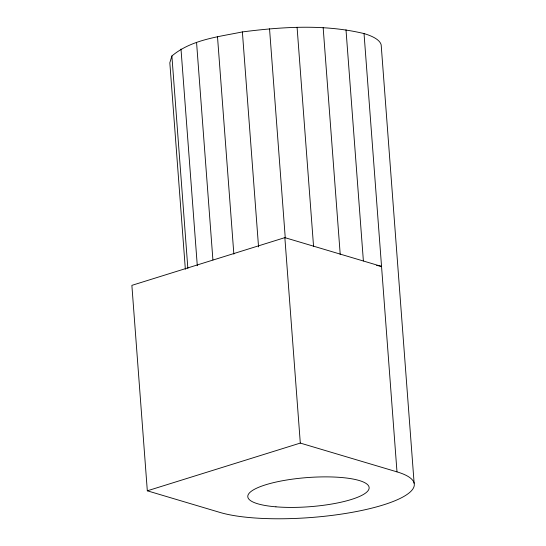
<?xml version="1.0" encoding="UTF-8"?>
<svg xmlns="http://www.w3.org/2000/svg" width="546" height="546" viewBox="0 0 546 546"><rect width="100%" height="100%" fill="white"/><g stroke="black" fill="none" stroke-linecap="round" stroke-linejoin="round"><path stroke-width="0.82" d="M414.127 483.217L381.176 44.929A106.122 25.491 -4.3 0 0 364.032 33.572C324.215 24.017 282.637 26.809 242.383 31.921C218.263 36.882 191.421 39.565 171.888 55.979L169.826 62.783L185.353 269.28M376.624 265.383L381.538 266.414L284.855 237.633L131.873 285.36L147.318 490.806L219.929 512.428A106.122 25.491 -4.3 0 0 366.468 509.418A106.122 25.491 -4.3 0 0 396.99 471.867L364.032 33.572M147.318 490.806L300.307 443.079L396.99 471.867M346 29.791L363.383 260.94M323.164 27.655L340.226 254.552M297.085 27.3L313.568 246.546M269.533 28.754L285.251 237.803M284.855 237.633L300.307 443.079M242.383 31.921L258.551 246.922M217.492 36.582L233.852 254.129M196.56 42.417L212.913 259.964M180.999 49.038L197.297 265.731M171.888 55.979L187.858 268.427M275.935 506.825A60.845 14.619 -4.3 0 0 369.089 488.472A60.845 14.619 -4.3 0 0 280.351 481.149A60.845 14.619 -4.3 0 0 275.935 506.825"/></g></svg>
